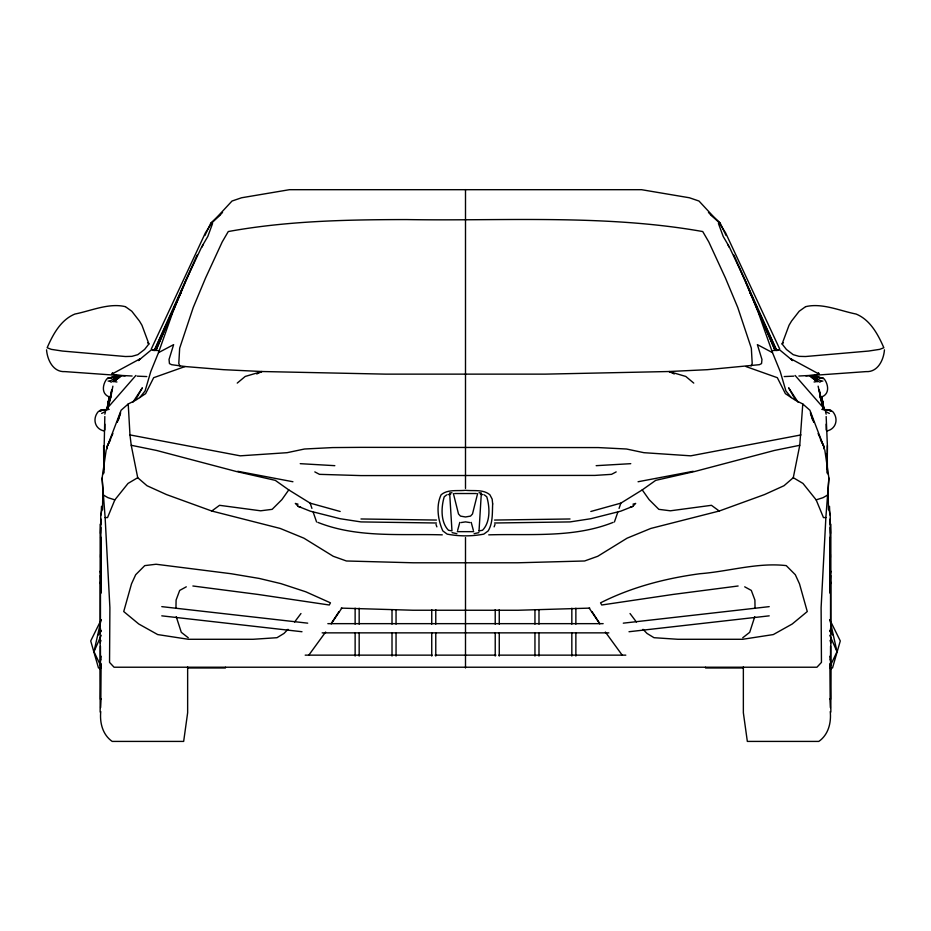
<?xml version="1.0" encoding="UTF-8"?>
<svg xmlns="http://www.w3.org/2000/svg" width="931" height="931" viewBox="0 0 931 931"><rect width="100%" height="100%" fill="white"/><g stroke="black" fill="none" stroke-linecap="round" stroke-linejoin="round"><path stroke-width="1.4" d="M827.193 469.48L827.38 445.6L826.169 416.541M478.918 532.637L474.112 533.672M827.228 472.75L827.38 445.6M103.55 473.751L104.831 416.541M100.583 557.401L100.629 554.329M175.947 608.397L176.099 600.03L179.695 590.417L186.293 586.821M830.371 707.583L829.928 698.692M830.371 632.009L830.394 628.949M101.014 585.948L100.862 593.21L101.014 537.327M100.443 646.207L100.571 699.484L100.92 664.769M884.45 349.835C883.682 359.878 877.852 372.342 866.039 371.609L805.885 375.903M100.606 628.949L100.629 632.009M100.478 533.405L101.014 519.126M101.176 514.843L101.502 506.278M100.629 537.303L101.014 544.332M745.917 366.535L777.338 377.695L785.392 393.65L795.062 400.086L802.778 403.984L799.764 445.286L793.282 477.696L784.007 485.726L764.502 494.57L719.221 511.026L650.792 528.447L627.087 538.176L597.749 556.284L584.587 560.986L517.764 562.79L413.236 562.79L346.413 560.986L333.251 556.284L303.913 538.176L280.208 528.447L211.779 511.026L166.498 494.57L146.993 485.726L137.718 477.696L131.236 445.286L129.968 434.917L128.222 403.984L135.938 400.086L145.608 393.65L153.662 377.695L185.083 366.535L223.708 369.688L261.914 371.516L385.585 374.134L545.415 374.134L669.086 371.516L707.292 369.688L759.393 364.684L761.558 363.579L761.954 359.459L757.369 344.633L772.497 352.64L780.19 371.481L785.915 390.927L791.222 397.595M824.773 449.743L828.893 478.045L825.867 517.589L821.107 607.675L821.456 662.383L816.941 667.224L114.059 667.224L109.544 662.383L109.893 607.675L105.133 517.589L102.107 478.045L106.227 449.743M107.135 448.951L107.274 446.182L112.895 433.509M100.629 659.567L100.583 660.312L101.118 656.227M481.28 494L479.034 530.891M109.846 396.455L107.798 403.356L107.437 409.07L107.798 403.356L109.427 397.106L109.09 401.366M102.503 509.792L102.876 490.3L102.107 478.045M805.664 306.613L799.194 311.245L791.548 321.067L789.046 325.245L782.098 343.946L786.427 349.462L793.212 354.676L799.101 356.352L805.501 356.526L868.646 351.045L879.737 349.346L883.845 347.752C878.061 334.473 870.229 319.822 856.113 314.05C839.983 310.849 822.213 302.784 805.897 306.602M830.557 620.674L830.51 575.242L829.858 588.683M110.638 398.131L112.872 386.167M829.987 544.332L830.371 537.303M100.187 669.366L101.107 663.675M101.072 698.692L100.629 707.583M829.893 576.626L830.813 571.215M830.08 573.03L830.149 527.493M104.819 424.129L104.854 429.994M102.096 508.21L100.757 515.879L100.757 524.723M828.893 478.045L828.125 490.3L828.497 509.792M101.118 666.724L93.984 651.688L101.025 620.186M108.648 405.206L111.767 389.833L110.102 399.015L106.495 409.14L135.891 375.449M100.851 527.493L100.92 573.03M108.787 405.183L111.08 395.338M830.149 584.994L830.813 582.259M104.842 414.167L105.517 411.455L101.654 413.434M113.233 381.64L113.908 378.917L116.759 379.045M477.603 493.593L472.494 513.97L470.539 516.1L465.5 516.973L460.461 516.1L458.506 513.97L453.397 493.593M151.276 349.055L205.46 232.738L212.187 222.393L232.005 201.038L241.583 197.768L289.46 189.691L641.54 189.691L689.417 197.768L698.995 201.038L718.813 222.393L718.476 223.626L723.201 236.451L729.31 246.924L745.603 281.395L758.428 312.816L772.497 352.64M457.645 530.321L459.798 522.384M100.187 642.914L100.932 640.423M118.446 419.741L120.564 412.875M754.762 616.671L749.699 632.324L742.729 637.77M107.798 403.356L110.067 396.513M619.08 508.396L620.849 503.147L642.239 489.904L655.727 480.349L694.573 471.528L774.476 450.441L799.764 445.286M117.271 422.337L120.518 412.864M614.425 521.965L617.753 512.329M139.778 397.595L145.085 390.927L150.81 371.481L158.503 352.64L172.572 312.816L185.397 281.395L201.69 246.924L207.799 236.451L212.524 223.626L212.187 222.393L220.6 214.537M494.128 526.853L495.001 524.421M106.774 447.869L121.1 410.245L128.222 403.984M137.718 477.696L128.024 483.433L114.85 499.866L107.542 517.578L105.133 517.589M204.913 235.496L210.778 223.207L222.544 212.489M120.018 376.904L114.35 381.279L116.817 375.53M156.024 350.056L181.568 290.425M156.187 349.87L197.116 255.106L154.476 349.905M93.984 651.688L101.223 635.291M154.697 349.893L172.887 310.349M174.097 307.719L176.529 302.447M179.555 295.849L181.382 291.903M202.004 247.087L203.214 244.457M751.049 365.999L752.201 363.497L751.34 348.217L737.759 307.463L725.435 277.997L708.794 241.944L702.73 231.551C605.162 214.235 505.358 221.147 406.777 219.576C347.17 219.635 287.016 220.845 228.27 231.551L222.206 241.944L205.565 277.997L193.241 307.463L179.66 348.217L178.799 363.497L179.951 365.999M829.882 666.724L837.016 651.688L829.975 620.186M101.2 619.732L90.714 640.959L98.488 667.981L101.374 667.981M107.274 446.182L110.533 439.688M135.973 399.12L142.373 387.808L132.807 402.367M331.133 623.7L338.919 611.714M331.308 623.7L341.817 608.118M826.146 429.994L826.181 424.129M340.176 511.48L310.151 503.147L288.761 489.904L281.895 499.621L272.166 509.338L260.645 510.805L219.541 505.312L211.779 511.026M308.801 655.145L325.617 632.044M98.151 634.977L101.293 630.764M294.592 622.024L300.969 613.529M287.982 629.321L283.967 633.452L276.996 637.7L253.139 639.283L188.306 639.283L157.688 634.57L138.777 624.003L123.73 611.551L131.504 583.842L135.682 574.73L144.759 565.617L156.059 564.244L230.969 573.705L259.237 578.442L280.929 583.632L305.81 591.802L330.458 602.846L329.248 604.999L258.015 594.444L192.88 585.995M494.536 523.001L570.028 521.919L590.824 518.718L620.849 511.131L632.789 506.383L635.664 503.427L632.964 504.183M782.098 343.946L783.378 342.736M237.242 383.095L245.214 376.45L261.914 371.516L256.723 373.959M114.35 381.279L121.146 375.88M446.636 494.896L444.227 496.793C441.143 507.116 440.444 522.082 448.474 530.263L451.966 530.891L449.72 494M821.864 396.85C829.824 393.894 828.462 384.422 824.168 378.882L818.302 376.985L812.228 376.683M110.044 380.907L113.908 378.917M118.772 376.683L112.698 376.985L106.832 378.882C102.538 384.422 101.176 393.894 109.136 396.85M104.307 409.524L98.442 411.409C92.111 418.485 94.706 429.214 104.388 431.006M827.461 495.117L823.039 497.678L816.15 499.866L802.976 483.433L793.282 477.696M210.778 223.207L212.187 222.393M158.503 352.64L173.631 344.633L169.046 359.459L169.442 363.579L171.607 364.684L185.083 366.535M616.182 471.901L611.527 474.345L594.862 475.415L360.972 475.59L319.473 474.345L314.818 471.901M826.612 431.006C836.294 429.214 838.889 418.485 832.558 411.409L826.693 409.524M151.02 350.137L138.37 360.576L140.453 358.621L111.836 374.122L112.535 372.761L112.86 374.274L117.05 375.24L132.109 376.008M630.136 507.302L632.789 506.383M613.098 522.396C573.636 538.153 530.298 533.638 488.728 534.848M590.824 511.48L620.849 503.147M461.136 522.559L465.5 521.884L469.864 522.559M117.434 376.869L108.043 378.149L110.184 377.637M109.043 409.407L99.652 410.687L101.793 410.164M776.047 350.545L778.549 349.998M777.106 350.487L778.816 350.114M801.032 434.917L690.767 455.829L643.891 452.687L626.516 449.01L598.319 447.578L360.891 447.357L332.681 447.578L304.484 449.01L287.109 452.687L240.233 455.829L129.968 434.917M451.954 492.708L449.638 492.999M447.986 494.64L450.697 494.117M638.072 481.746L693.234 471.284M819.292 382.071L820.607 381.826M478.871 530.926L482.526 530.263C490.556 522.082 489.857 507.116 486.773 496.793L484.364 494.896M108.043 378.149L117.038 376.648L108.136 378.102M99.652 410.687L108.648 409.186L99.745 410.641M125.115 375.903L64.961 371.609C53.148 372.342 47.318 359.878 46.55 349.835M814.066 381.989L817.977 381.407M738.12 585.995L672.985 594.444L601.752 604.999L600.542 602.846C631.625 587.112 665.63 578.326 700.031 573.705C728.682 571.506 757.485 562.289 786.241 565.617L795.318 574.73L799.496 583.842L807.27 611.551L792.223 624.003L773.312 634.57L742.694 639.283L677.861 639.283L654.004 637.7L647.033 633.452L643.018 629.321M630.764 463.673L596.166 465.675M623.293 623.165L769.215 606.64M629.007 631.73L769.215 615.845M821.247 381.186L822.911 381.047M772.695 350.556L777.769 350.265M784.216 376.566L793.817 376.147M454.747 493.523L476.253 493.523M814.241 379.045L817.092 378.917L820.956 380.907M473.716 531.648L457.284 531.648M589.742 608.118L517.997 610.259L413.003 610.236L341.258 608.118M570.028 518.974L494.536 520.057M436.464 520.057L360.972 518.974M436.464 523.001L360.972 521.919L340.176 518.718L310.151 511.131L298.211 506.383L295.336 503.427L298.036 504.183M442.272 534.848C400.702 533.638 357.364 538.153 317.902 522.396M327.852 623.654L603.148 623.654M322.161 632.859L608.839 632.859M305.193 655.145L432.112 655.145M435.01 655.145L495.99 655.145M498.888 655.145L625.807 655.145M187.899 667.981L225.407 667.981L225.407 667.224M743.101 667.981L705.593 667.981L705.593 667.224M829.626 667.981L832.512 667.981L840.286 640.959L829.8 619.732M798.891 376.008L813.95 375.24L818.14 374.274L818.465 372.761L819.164 374.122L790.547 358.621L792.63 360.576L779.98 350.137M825.867 517.589L823.458 517.578L816.15 499.866M137.183 376.147L146.784 376.566M334.834 465.675L300.236 463.673M153.231 350.265L158.305 350.556M481.362 492.999L479.046 492.708M108.089 381.047L109.753 381.186M456.888 533.672L452.082 532.637M161.785 606.64L307.707 623.165M161.785 615.845L301.993 631.73M813.566 376.869L822.957 378.149L820.816 377.637M821.957 409.407L831.348 410.687L829.207 410.164M113.023 381.407L116.934 381.989M822.957 378.149L813.962 376.648L822.864 378.102M831.348 410.687L822.352 409.186L831.255 410.641M110.393 381.826L111.708 382.071M237.766 471.284L292.928 481.746M480.303 494.117L483.014 494.64M131.236 445.286L156.524 450.441L236.427 471.528L275.273 480.349L288.761 489.904M152.451 349.998L154.953 350.545M152.184 350.114L153.894 350.487M114.85 499.866L107.961 497.678L103.539 495.117M298.211 506.383L300.864 507.302M125.103 306.602C108.787 302.784 91.017 310.849 74.887 314.05C60.771 319.822 52.939 334.473 47.155 347.752L51.263 349.346L62.354 351.045L125.499 356.526L131.899 356.352L137.788 354.676L144.573 349.462L148.902 343.946L141.954 325.245L139.452 321.067L131.806 311.245L125.336 306.613M674.277 373.959L669.086 371.516L685.786 376.45L693.758 383.095M744.707 586.821L751.305 590.417L754.901 600.03L755.053 608.397M710.4 214.537L720.222 223.207L726.087 235.496M829.346 413.434L825.483 411.455L826.158 414.167M719.221 511.026L711.459 505.312L670.355 510.805L658.834 509.338L649.105 499.621L642.239 489.904M810.982 376.904L816.65 381.279L814.183 375.53M188.271 637.77L181.301 632.324L176.238 616.671M809.854 375.88L816.65 381.279M802.778 403.984L809.9 410.245L824.226 447.869M708.456 212.489L720.222 223.207M147.622 342.736L148.902 343.946M795.109 375.449L824.505 409.14L820.898 399.015L818.128 386.167M630.031 613.529L636.408 622.024M829.707 630.764L832.849 634.977M605.383 632.044L622.199 655.145M589.183 608.118L599.692 623.7M798.193 402.367L788.627 387.808L795.027 399.12M718.813 222.393L725.54 232.738L779.724 349.055M592.081 611.714L599.867 623.7M820.467 439.688L823.726 446.182L823.865 448.951M727.786 244.457L728.996 247.087M749.618 291.903L751.445 295.849M754.471 302.447L756.903 307.719M758.113 310.349L776.303 349.893M776.524 349.905L733.884 255.106L774.813 349.87M818.105 433.509L823.726 446.182M829.777 635.291L837.016 651.688M749.432 290.425L774.976 350.056M435.999 524.421L436.872 526.853M313.247 512.329L316.575 521.965M810.482 412.864L813.729 422.337M310.151 503.147L311.92 508.396M820.933 396.513L823.202 403.356L823.563 409.07L823.202 403.356L821.573 397.106L821.91 401.366M810.436 412.875L812.554 419.741M830.068 640.423L830.813 642.914M821.154 396.455L823.202 403.356M471.202 522.384L473.355 530.321M101.142 588.683L100.49 575.242L100.443 620.674M817.092 378.917L817.767 381.64M100.187 582.259L100.851 584.994M819.92 395.338L822.213 405.183M822.352 405.206L819.233 389.833L820.362 398.131M829.882 656.227L830.417 660.312L830.371 659.567M828.904 508.21L830.243 515.879L830.243 524.723M830.08 664.769L830.429 699.484L830.557 646.207M100.187 571.215L101.107 576.626M829.893 663.675L830.813 669.366M829.498 506.278L829.824 514.843M829.987 519.126L830.522 533.405M829.987 537.327L830.138 593.21L829.987 585.948M830.371 554.329L830.417 557.401M827.263 453.56L827.45 473.751M103.62 445.6L103.772 472.75M103.737 453.56L103.807 469.48M830.848 524.211L830.848 712.11M830.243 711.598C831.383 722.7 828.392 734.734 818.815 741.413L747.337 741.413L743.357 712.762L743.357 666.91M575.87 608.187L575.87 624.142M575.87 632.847L575.87 656.052M571.832 608.187L571.832 624.142M571.832 632.847L571.832 656.052M538.991 609.642L538.991 624.142M538.991 632.847L538.991 656.052M534.953 609.642L534.953 624.142M534.953 632.847L534.953 656.052M499.26 609.642L499.26 624.142M499.26 632.847L499.26 656.052M495.222 609.642L495.222 624.142M495.222 632.847L495.222 656.052M465.5 189.587L465.5 488.426M465.5 537.548L465.5 667.981M435.778 609.642L435.778 624.142M435.778 632.847L435.778 656.052M431.74 609.642L431.74 624.142M431.74 632.847L431.74 656.052M396.047 609.642L396.047 624.142M396.047 632.847L396.047 656.052M392.009 609.642L392.009 624.142M392.009 632.847L392.009 656.052M359.168 608.187L359.168 624.142M359.168 632.847L359.168 656.052M355.13 608.187L355.13 624.142M355.13 632.847L355.13 656.052M187.643 666.91L187.643 712.762L183.663 741.413L112.186 741.413C102.608 734.734 99.617 722.7 100.757 711.598M100.152 524.211L100.152 712.11M492.662 503.927C492.196 512.969 493.034 522.861 488.181 530.914L483.806 534.126C471.761 536.431 459.239 536.431 447.194 534.126L442.819 530.914C437.977 520.08 435.859 505.684 441.131 494.768C447.811 489.101 457.447 491.207 465.5 490.288C473.553 491.207 483.189 489.101 489.869 494.768L492.162 499.097L492.662 503.927"/></g></svg>
